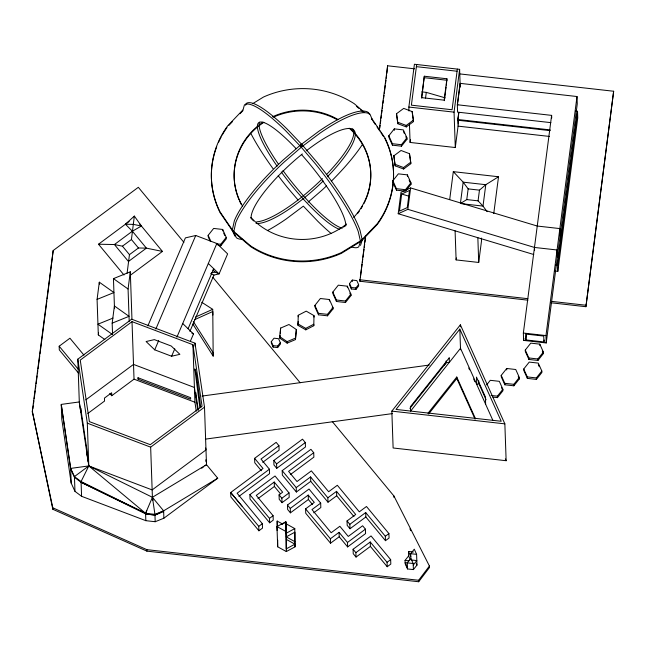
<?xml version="1.0" encoding="UTF-8"?>
<svg xmlns="http://www.w3.org/2000/svg" width="646" height="646" viewBox="0 0 646 646"><rect width="100%" height="100%" fill="white"/><g stroke="black" fill="none" stroke-linecap="round" stroke-linejoin="round"><path stroke-width="0.97" d="M277.11 530.552L277.174 521.064L282.367 523.922M281.729 524.399L286.089 522.041L286.146 523.825L294.794 528.59L295.036 546.839L286.323 551.563L277.683 546.799L277.723 540.161M286.323 551.563L285.685 521.847L276.973 526.563L277.683 546.799M286.025 531.521L286.089 522.041M286.146 523.825L286.081 533.305L294.794 528.59M286.299 539.394L286.226 548.874L294.939 544.158L286.299 539.394L285.685 521.847M294.851 541.639L294.923 532.159L286.21 536.874L294.851 541.639L295.036 546.839M313.98 315.611L313.795 325.705L305.792 329.848L298.024 325.382L298.21 315.288L306.212 311.138L313.98 315.611L314.029 317.089M298.024 325.382L298.129 321.546M279.718 336.647L280.639 328.071L288.948 324.51L296.336 329.533L295.464 339.586L287.155 343.139L279.766 338.124L279.718 336.647L287.099 341.669L287.155 343.139M279.766 338.124L280.073 335.266M280.283 333.36L280.639 328.071M295.464 339.586L296.336 329.533M127.101 273.201L129.458 254.645L138.438 247.983L146.4 248.145L162.437 251.423L130.524 275.123M138.438 247.983L131.429 239.521L134.344 216.087L141.409 226.027L132.382 231.211L114.431 244.543L98.499 244.22L123.992 275.002M332.262 421.531L393.915 495.983L429.42 566.033L429.469 567.511L418.689 581.747L146.876 551.127L52.835 509.282L32.3 411.332L53.182 250.535L138.325 187.3L183.924 242.363M32.348 412.81L32.607 410.808M32.873 408.813L33.261 405.817M33.519 403.823L33.907 400.827M34.165 398.824L35.207 390.838M35.465 388.835L35.853 385.84M36.111 383.845L37.153 375.859M37.411 373.856L37.799 370.861M38.057 368.866L39.745 355.881M40.004 353.879L40.391 350.883M40.65 348.888L42.337 335.904M42.596 333.909L46.875 300.947M47.134 298.953L53.182 250.535M97.078 299.389L99.314 282.189L113.938 292.565L97.078 299.389L98.321 334.919L104.822 339.53M98.321 334.919L98.572 333.005M112.17 323.153L114.407 305.954L129.03 316.33L112.17 323.153L112.566 334.571L97.95 324.195L113.026 318.082M129.2 321.361L128.07 289.004L130.306 271.796L113.454 278.628L114.504 308.675M527.903 300.172L359.87 281.244L365.531 235.774M379.299 129.781L387.608 65.787L414.611 68.823M359.87 281.244L360.129 279.242M360.387 277.239L362.075 264.246M362.341 262.244L362.729 259.248M362.987 257.245L364.029 249.243M364.287 247.248L364.675 244.245M364.933 242.242L365.588 237.244M379.735 128.255L380.123 125.251M380.389 123.257L380.777 120.253M381.035 118.25L381.423 115.254M381.681 113.252L382.077 110.256M382.335 108.253L382.723 105.258M382.981 103.255L383.369 100.259M383.635 98.257L384.023 95.253M384.281 93.258L385.323 85.256M385.581 83.253L385.969 80.257M386.227 78.255L386.615 75.259M386.881 73.256L387.608 65.787M408.991 110.983L408.853 107.05L414.409 64.253L459.613 69.348L460.235 87.04M416.67 64.511L411.389 105.169L452.079 109.747L457.352 69.098M533.766 254.524L398.202 213.729L400.98 192.33L410.63 187.938L537.254 226.043L559.856 228.587L560.114 235.96M401.675 194.026L399.454 211.145L407.271 207.592L409.491 190.473L401.675 194.026L409.386 196.327M458.676 113.082L457.844 119.502L458.071 126.14L455.293 147.538L410.089 142.443L410.476 139.455M424.317 76.228L421.539 97.627L444.149 100.17L446.927 78.772L424.317 76.228L421.717 98.127M398.202 213.729L407.852 209.336L410.63 187.938M425.553 98.071L426.295 92.37L421.773 91.861M444.327 100.671L446.095 87.057M446.346 85.111L446.927 78.772M455.293 147.538L454.057 112.146L459.613 69.348M457.328 104.757L460.105 83.358L577.007 96.529L577.266 103.901L546.225 342.953L523.615 340.41L523.357 333.037L551.619 115.376L457.328 104.757L457.586 112.129L550.885 122.643M457.756 102.399L460.13 84.093M458.886 112.396L457.869 120.237L550.174 130.637M449.697 199.525L453.314 171.658L498.526 176.754L493.746 213.576M460.396 203.555L463.174 182.156L453.314 171.658M481.383 238.083L481.488 241.055L478.71 262.454L456.108 259.91L456.359 257.964M461.196 203.054L466.767 199.582L468.156 188.882L463.174 182.156L485.784 184.699L498.526 176.754M461.381 203.668L483.006 206.098L478.072 200.849L479.461 190.15L485.784 184.699L483.006 206.098L487.108 211.638M523.615 340.41L523.874 338.415M544.19 339.974L543.932 341.96L525.852 339.925L526.627 333.95M546.225 342.953L545.967 335.581L577.007 96.529M554.922 271.037L557.829 271.368L557.595 264.731L577.524 111.274L575.521 111.047M577.548 112.008L557.619 265.474L555.657 265.248M557.829 271.368L577.75 117.911L577.524 111.274M550.909 302.764L585.914 306.705L613.652 91.248L459.621 73.894M585.914 306.705L613.652 91.248M234.878 236.089L232.245 230.364L234.345 220.819A91.102 23.127 -42 0 1 282.746 160.369L300.689 144.865L318.704 131.372A91.102 23.127 -42 0 1 368.567 112.63L369.399 114.447M242.411 239.295A91.102 23.127 -42 0 1 236.347 237.728L233.715 232.003L235.814 222.458A91.102 23.127 -42 0 1 284.216 162.001L302.166 146.505L320.182 133.011A91.102 23.127 -42 0 1 370.037 114.261L372.572 120.447M245.593 105.266L246.142 103.554A91.102 18.33 51.1 0 1 287.082 129.03L302.296 144.987L317.582 162.945A91.102 18.33 51.1 0 1 359.975 230.137L362.245 239.997L360.508 245.399M240.013 113.72L242.775 110.829L244.406 104.951A91.102 18.33 51.1 0 1 285.346 130.427L300.56 146.384L315.846 164.35A91.102 18.33 51.1 0 1 358.239 231.534L360.508 241.402L358.772 246.804A91.102 18.33 51.1 0 1 351.723 246.95M147.861 325.891L185.402 237.881L195.738 235.491L216.846 243.494L227.626 253.878L219.099 273.888L213.931 275.075L210.644 273.581M155.831 329.056L195.738 235.491M154.725 349.841L146.101 341.532L154.362 339.626L171.255 346.022L179.879 354.331L171.618 356.237L154.725 349.841L158.682 340.563M176.891 337.18L216.846 243.494M171.618 356.237L174.783 348.816M188.099 328.725L213.705 268.696M189.9 331.414L213.931 275.075M190.392 341.193L193.493 333.917L182.713 323.533M204.499 407.166L150.655 447.153L152.408 497.291L145.576 513.304L145.834 520.676L155.193 521.726L163.882 518.213L217.726 478.218L206.51 464.676L204.499 407.166L195.003 343.179L131.655 319.189L77.811 359.176L79.329 402.676L80.354 409.572M146.779 510.59L145.608 513.853L154.967 515.096L163.648 511.575M444.408 365.095L446.16 362.745L446.103 360.969M418.689 581.747L418.632 580.269L429.42 566.033M210.071 240.958L208.206 236.816L208.157 235.338L213.64 228.434L222.684 229.451L226.237 237.373L226.294 238.85L220.811 245.755L218.098 245.448M220.811 245.755L220.754 244.277L226.237 237.373M388.819 135.781L394.302 128.877L403.346 129.894L406.899 137.816L406.956 139.286L401.465 146.19L392.429 145.172L388.868 137.251L388.819 135.781L392.372 143.703L392.429 145.172M401.465 146.19L401.416 144.72L406.899 137.816M404.598 191.071L396.466 190.158L392.905 182.237L392.849 180.759L398.34 173.855L407.376 174.872L410.937 182.794L410.985 184.272L406.116 190.409M271.296 341.653L274.033 338.197L278.555 338.706L280.34 342.671L280.388 344.14L277.643 347.596L273.129 347.088L271.344 343.123L271.296 341.653L273.072 345.61L273.129 347.088M277.643 347.596L277.594 346.119L280.34 342.671M405.502 191.176L405.454 189.698L410.937 182.794M314.885 305.413L320.368 298.509L329.403 299.526L332.965 307.448L333.013 308.925L327.53 315.821L318.494 314.804L314.933 306.882L314.885 305.413L318.438 313.334L318.494 314.804M332.827 292.081L338.31 285.177L347.354 286.194L350.915 294.116L350.964 295.593L345.481 302.498L336.437 301.48L332.884 293.55L332.827 292.081L336.388 300.002L336.437 301.48M349.543 283.537L352.288 280.081L356.81 280.59L358.587 284.555L358.635 286.025L355.898 289.481L351.376 288.972L349.591 285.007L349.543 283.537L351.319 287.494L351.376 288.972M327.53 315.821L327.482 314.352L332.965 307.448M345.481 302.498L345.432 301.02L350.915 294.116M355.898 289.481L355.841 288.003L358.587 284.555M391.839 411.122L460.38 324.833L504.857 423.857L506.141 460.719L393.123 447.985L391.839 411.122L504.857 423.857M459.823 329.113L396.03 409.427L501.223 421.273L459.823 329.113L460.541 349.761M409.887 408.409L446.16 362.745L449.414 362.301L460.493 348.283L492.955 420.546M427.991 413.246L456.762 377.03L475.432 418.592M428.669 413.933L456.811 378.499L456.762 377.03M486.64 384.911L490.29 380.308L499.334 381.334L502.895 389.255L502.943 390.725L497.46 397.629L492.938 397.12M501.223 375.391L506.714 368.486L515.75 369.504L519.311 377.434L519.36 378.903L513.877 385.807L504.841 384.79L501.28 376.868L501.223 375.391L504.784 383.312L504.841 384.79M525.287 350.035L530.77 343.131L539.814 344.148L543.375 352.07L543.423 353.548L537.94 360.452L528.896 359.434L525.343 351.513L525.287 350.035L528.848 357.957L528.896 359.434M497.46 397.629L497.412 396.16L502.895 389.255M523.745 368.995L529.227 362.091L538.271 363.109L541.832 371.03L541.881 372.508L536.398 379.412L527.354 378.386L523.801 370.465L523.745 368.995L527.306 376.917L527.354 378.386M513.877 385.807L513.828 384.33L519.311 377.434M537.94 360.452L537.892 358.974L543.375 352.07M536.398 379.412L536.35 377.934L541.832 371.03M413.4 569.594L413.182 563.49L410.864 558.322L410.703 553.695L414.28 549.189L416.597 554.357L416.977 565.097L413.4 569.594L407.497 568.932L405.179 563.764L405.058 560.405L408.635 555.899L408.482 551.458L413.4 552.015M410.864 558.322L407.287 562.827L407.497 568.932M413.238 565.088L416.815 560.583L410.921 559.92M242.751 110.095L227.545 126.01A91.102 86.193 -2 0 0 220.084 211.945L232.964 230.816L250.583 245.868A91.102 86.193 -2 0 0 341.379 252.594L361.364 240.328L377.337 223.605A91.102 86.193 -2 0 0 393.148 182.503M228.959 125.3L232.415 121.682M216.701 146.804A91.102 86.193 -2 0 0 220.108 212.687L232.996 231.551L250.608 246.602A91.102 86.193 -2 0 0 341.403 253.329L361.389 241.071L377.369 224.34A91.102 86.193 -2 0 0 393.261 182.277M129.458 254.645L122.449 246.183L114.431 244.543L128.449 261.477L146.4 248.145L132.382 231.211L125.421 224.227L134.344 216.087M308.061 202.174L322.168 189.989A91.102 23.127 -42 0 0 326.48 185.935M300.56 146.384L302.296 144.987M360.508 241.402L362.245 239.997M98.499 244.22L129.16 221.449M122.449 246.183L131.429 239.521M78.416 372.984L59.303 349.898L59.174 346.208L69.938 338.213L83.956 355.139M396.531 113.72L403.71 108.391L412.156 111.588L413.424 120.116L413.472 121.593L406.294 126.923L397.847 123.725L396.531 113.72L397.847 123.725M132.018 321.651L80.249 360.105L89.382 421.62L150.292 444.69L202.061 406.245L192.928 344.722L132.018 321.651L134.029 379.162L111.734 395.715L109.82 393.406M406.294 126.923L406.245 125.453L413.424 120.116M393.858 155.823L401.037 150.486L409.483 153.691L410.751 162.219L410.799 163.696L403.621 169.026L395.174 165.828L393.858 155.823L395.174 165.828M85.789 399.858L133.512 364.409L194.422 387.479L197.741 409.814M403.621 169.026L403.572 167.548L410.751 162.219M87.832 413.472L104.555 401.053L104.45 398.098L111.629 392.768L111.734 395.715M201.705 468.237L203.304 467.05M204.911 465.863L206.51 464.676L152.408 497.291L88.801 465.928L70.672 468.398L71.189 483.143L74.96 491.34L81.582 496.306L145.834 520.676M261.372 470.748L254.766 462.762L254.605 458.337L276.149 442.34L278.951 445.724L279.104 450.149L262.712 462.326M278.951 445.724L261 459.056L269.414 469.214L269.568 473.639L238.875 496.435M273.791 460.501L302.506 439.167L305.308 442.558L305.461 446.975L276.746 468.31L273.944 464.926L273.791 460.501L276.593 463.885L276.746 468.31M269.414 469.214L237.106 493.213L262.341 523.688L262.494 528.113L258.909 530.778L230.864 496.919L230.711 492.494L263.019 468.495L254.605 458.337M276.593 463.885L305.308 442.558M249.873 494.666L275.018 475.989L289.037 492.922L289.198 497.347L282.019 502.677L279.209 499.293L279.056 494.868L282.649 492.204L274.235 482.045L256.268 495.393L273.088 515.71L273.242 520.135L269.648 522.8L250.026 499.092L249.873 494.666L269.495 518.375L269.648 522.8M296.377 492.01L296.223 487.593L310.581 476.926L310.734 481.351L296.377 492.01L282.35 475.085L282.197 470.659L310.92 449.333L313.722 452.717L313.875 457.142L290.32 474.632M313.722 452.717L288.592 471.378L297.007 481.536L311.364 470.869L328.636 491.735L337.325 485.283L359.305 511.834L366.484 506.496L388.908 533.588L389.07 538.013L385.476 540.678L365.854 516.978L365.693 512.553L349.833 524.334L349.987 528.759L365.854 516.978M257.98 498.655L274.389 486.47L274.235 482.045M282.019 502.677L281.858 498.252L289.037 492.922M258.909 530.778L258.747 526.353L262.341 523.688M269.495 518.375L273.088 515.71M290.425 512.835L290.272 508.41L308.223 495.078L308.376 499.503L290.425 512.835L287.623 509.452L287.47 505.027L309.006 489.03L320.674 503.121L320.828 507.546L313.722 512.819M330.534 543.205L330.381 538.78L339.061 532.328L339.215 536.753L330.534 543.205L305.752 513.271L305.598 508.854L314.279 502.402L308.223 495.078M320.674 503.121L311.986 509.573L331.164 532.732L339.844 526.28L348.259 536.438L362.616 525.771L365.426 529.163L365.579 533.58L347.629 546.912L339.215 536.753M336.542 491.34L336.695 495.765L328.007 502.208L327.853 497.791L336.542 491.34L355.712 514.499L347.031 520.951L347.185 525.368L349.987 528.759M347.629 546.912L347.475 542.487L365.426 529.163M356.043 557.07L353.233 553.687L353.079 549.262L371.03 535.93L390.66 559.638L390.814 564.063L387.22 566.728L370.4 546.411L370.247 541.986L355.881 552.653L356.043 557.07L370.4 546.411M385.476 540.678L385.323 536.253L388.908 533.588M387.22 566.728L387.067 562.303L390.66 559.638M252.764 103.618L263.511 97.021A91.102 86.193 -2 0 1 354.307 103.748L364.215 112.218M145.6 514.03L154.967 515.096L163.624 510.841L217.726 478.218M297.967 323.904L305.736 328.378L313.746 324.235L313.795 325.705M195.367 317.113L212.704 309.329L212.905 315.046M194.535 319.705L212.784 311.509L213.18 356.124L192.831 324.066M287.099 341.669L295.416 338.108M152.836 500.262L152.408 497.291L163.624 510.841L154.943 514.353L145.576 513.304L81.097 482.304L74.468 477.329L70.697 469.141L61.289 405.139M478.743 380.849L478.839 383.611L476.74 384.459L476.482 377.086L485.38 396.894L485.639 404.267M211.541 272.814L214.989 272.014L219.099 273.888L208.319 263.503M71.189 483.143L61.774 419.149L61.265 404.404L79.305 401.941L88.801 465.928L81.065 481.561L81.582 496.306M202.061 396.063L429.227 365.055M205.412 439.127L392.388 413.602M125.421 224.227L133.391 224.388L141.409 226.027M416.387 66.651L457.077 71.238M424.374 77.706L446.975 80.249M408.853 107.05L454.057 112.146M457.844 119.502L550.15 129.903M458.071 126.14L549.391 136.427M392.372 143.703L401.416 144.72M468.156 188.882L479.461 190.15M392.849 180.759L396.41 188.68L405.454 189.698M466.767 199.582L478.072 200.849M407.852 209.336L534.476 247.442L557.078 249.986L557.337 257.358M555.625 264.513L557.595 264.731M216.24 243.768L220.754 244.277M359.822 279.766L527.855 298.694M551.854 301.399L585.865 305.235M351.319 287.494L355.841 288.003M336.388 300.002L345.432 301.02M523.357 333.037L545.967 335.581M318.438 313.334L327.482 314.352M528.848 357.957L537.892 358.974M273.072 345.61L277.594 346.119M527.306 376.917L536.35 377.934M504.784 383.312L513.828 384.33M491.081 395.441L497.412 396.16M410.703 553.695L416.597 554.357M405.058 560.405L408.991 560.849M413.182 563.49L405.139 562.658L407.456 567.826M32.3 411.332L52.786 507.804L146.82 549.649L418.632 580.269M426.295 92.37L445.247 97.869M397.799 122.255L406.245 125.453M395.126 164.35L403.572 167.548M138.204 379.283L190.659 399.155L190.61 397.678L138.147 377.805L138.204 379.283L137.961 377.644M134.029 379.162L194.939 402.232L196.263 411.163M77.811 359.176L87.307 423.162L150.655 447.153M191.846 333.166L193.493 333.917M81.097 482.304L145.608 513.853M276.973 526.563L285.621 531.327M201.77 302.296L212.704 309.329M113.454 278.628L128.07 289.004M356.616 106.445L358.901 108.399M360.428 109.699L363.472 112.299M212.962 270.068L214.989 272.014M371.935 119.171L372.669 119.986M300.689 144.865L302.166 146.505M232.245 230.364L233.715 232.003M298.089 200.042L287.333 187.405A91.102 18.33 51.1 0 1 278.2 175.688M212.817 277.263L300.156 382.747M139.496 223.718L162.437 251.423M365.693 512.553L385.323 536.253M336.695 495.765L353.951 516.606M370.247 541.986L387.067 562.303M310.581 476.926L327.853 497.791M347.031 520.951L349.833 524.334M310.734 481.351L328.007 502.208M339.061 532.328L347.475 542.487M353.079 549.262L355.881 552.653M308.376 499.503L312.616 504.631M282.197 470.659L296.223 487.593M305.598 508.854L330.381 538.78M274.389 486.47L280.396 493.722M279.056 494.868L281.858 498.252M287.47 505.027L290.272 508.41M258.747 526.353L230.711 492.494L241.927 506.036M59.174 346.208L78.287 369.294M373.13 121.27L375.358 124.533M377.03 126.979L379.816 131.057M380.93 132.696L383.716 136.774M193.243 321.369L213.059 352.579L213.18 356.124M409.895 528.896L410.808 530.689M542.309 351.061L543.423 353.548M538.32 364.586L539.281 366.702M518.245 376.416L519.36 378.903M403.395 131.364L404.348 133.488M405.833 136.807L406.956 139.286M409.128 180.129L410.985 184.272M501.457 387.414L502.572 389.901M478.839 383.611L486.115 399.817M468.738 368.01L469.561 369.835M473.655 378.96L474.891 381.697M505.317 458.886L506.141 460.719M456.811 378.499L475.076 419.165M349.849 293.106L350.964 295.593M332.27 307.262L333.013 308.925M416.202 563.369L416.977 565.097M408.482 551.458L410.799 556.626M408.635 555.899L410.186 559.347M223.686 233.053L224.8 235.54M208.157 235.338L210.766 241.136M413.472 121.593L412.156 111.588M410.799 163.696L409.483 153.691M199.816 407.279L194.842 368.898L196.206 373.178L200.753 407.545M205.703 447.993L205.993 449.931L152.149 489.918L88.801 465.928L74.443 476.587L74.96 491.34M205.791 459.831L206.074 461.769M198.322 410.347L195.665 392.493L195.819 396.919M152.408 497.291L154.943 514.353L155.193 521.726M86.927 453.863L88.098 461.745M61.265 404.404L70.672 468.398L74.443 476.587L81.065 481.561L145.576 513.304L88.801 465.928L87.307 423.162M551.619 115.376L551.716 118.008M543.932 341.96L543.73 336.065L525.642 334.022L525.852 339.925M539.814 344.148L539.862 345.626M534.476 247.442L534.573 250.204M506.714 368.486L506.763 369.964M477.846 237.696L478.71 262.454M457.626 103.352L457.699 105.322M458.143 118.097L458.353 124M460.38 324.833L460.445 326.828M455.091 230.848L456.108 259.91M409.435 123.766L410.089 142.443M407.376 174.872L407.432 176.35M394.302 128.877L394.351 130.347M396.41 188.68L396.466 190.158M393.915 495.983L393.963 497.46M371.951 119.542L371.918 118.799L384.806 137.671A91.102 86.193 -2 0 1 393.317 180.573M361.364 240.328L361.389 241.071M352.288 280.081L352.336 281.559M347.354 286.194L347.403 287.672M329.403 299.526L329.46 301.004M305.736 328.378L305.792 329.848M298.21 315.288L298.258 316.758M286.218 525.771L286.42 531.626M277.174 521.064L277.441 528.678M232.964 230.816L232.996 231.551M222.684 229.451L222.733 230.929M195.003 343.179L195.108 346.167M192.928 344.722L194.939 402.232M163.624 510.841L163.882 518.213M146.82 549.649L146.876 551.127M130.306 271.796L131.962 319.302M99.314 282.189L99.387 284.143M87.218 455.26L87.065 450.835L80.734 408.183L80.887 412.608M52.786 507.804L52.835 509.282M350.576 128.748A68.331 64.64 -2 0 1 353.661 217.411M346.531 224.033A68.331 64.64 -2 0 1 250.898 217.427M242.646 206.3A68.331 64.64 -2 0 1 257.601 126.196M259.119 124.977A68.331 64.64 -2 0 1 263.043 122.134M272.467 116.821A68.331 64.64 -2 0 1 338.108 119.534M218.582 142.249A91.102 86.193 -2 0 1 221.207 136.879M222.176 135.127A91.102 86.193 -2 0 1 226.996 127.553M384.83 138.406A91.102 86.193 -2 0 1 393.406 180.331M349.163 128.183A68.331 64.64 -2 0 1 365.701 199.8M365.305 200.704A68.331 64.64 -2 0 1 364.005 203.417M362.567 206.082A68.331 64.64 -2 0 1 360.993 208.698M359.289 211.234A68.331 64.64 -2 0 1 357.48 213.689M345.796 225.373A68.331 64.64 -2 0 1 343.47 227.109M253.628 220.932A68.331 64.64 -2 0 1 250.923 218.17M241.2 204.378A68.331 64.64 -2 0 1 239.464 200.769M239.068 199.864A68.331 64.64 -2 0 1 234.773 184.506M234.635 183.529A68.331 64.64 -2 0 1 263.883 122.336M273.395 117.152A68.331 64.64 -2 0 1 337.277 119.793M342.291 228.167A68.331 13.752 51.1 0 1 282.98 170.552M278.297 163.947A68.331 13.752 51.1 0 1 259.66 122.264M331.253 233.602A91.102 18.33 51.1 0 1 317.832 221.32L303.354 206.139L286.21 218.978A91.102 23.127 -42 0 1 267.396 230.606M273.024 168.654A91.102 18.33 51.1 0 1 251.076 133.875M339.739 229.354A68.331 13.752 51.1 0 1 281.244 171.949M277.126 166.167A68.331 13.752 51.1 0 1 258.578 122.797A68.331 13.752 51.1 0 1 296.175 148.717M301.367 154.378A68.331 13.752 51.1 0 1 345.772 225.898M352.668 128.837A68.331 17.345 -42 0 1 326.569 174.477M322.475 178.627A68.331 17.345 -42 0 1 302.586 196.4M301.835 197.006A68.331 17.345 -42 0 1 256.648 221.812M362.438 144.462A91.102 23.127 -42 0 1 331.43 181.122M306.269 150.833A68.331 17.345 -42 0 1 354.145 130.476A68.331 17.345 -42 0 1 327.369 176.802M323.242 180.953A68.331 17.345 -42 0 1 304.056 198.039M303.305 198.645A68.331 17.345 -42 0 1 256.018 223.379M251.084 217.718A68.331 17.345 -42 0 1 302.328 153.95M449.196 357.884L410.42 406.697L410.581 411.122L449.35 362.309L449.196 357.884"/></g></svg>
